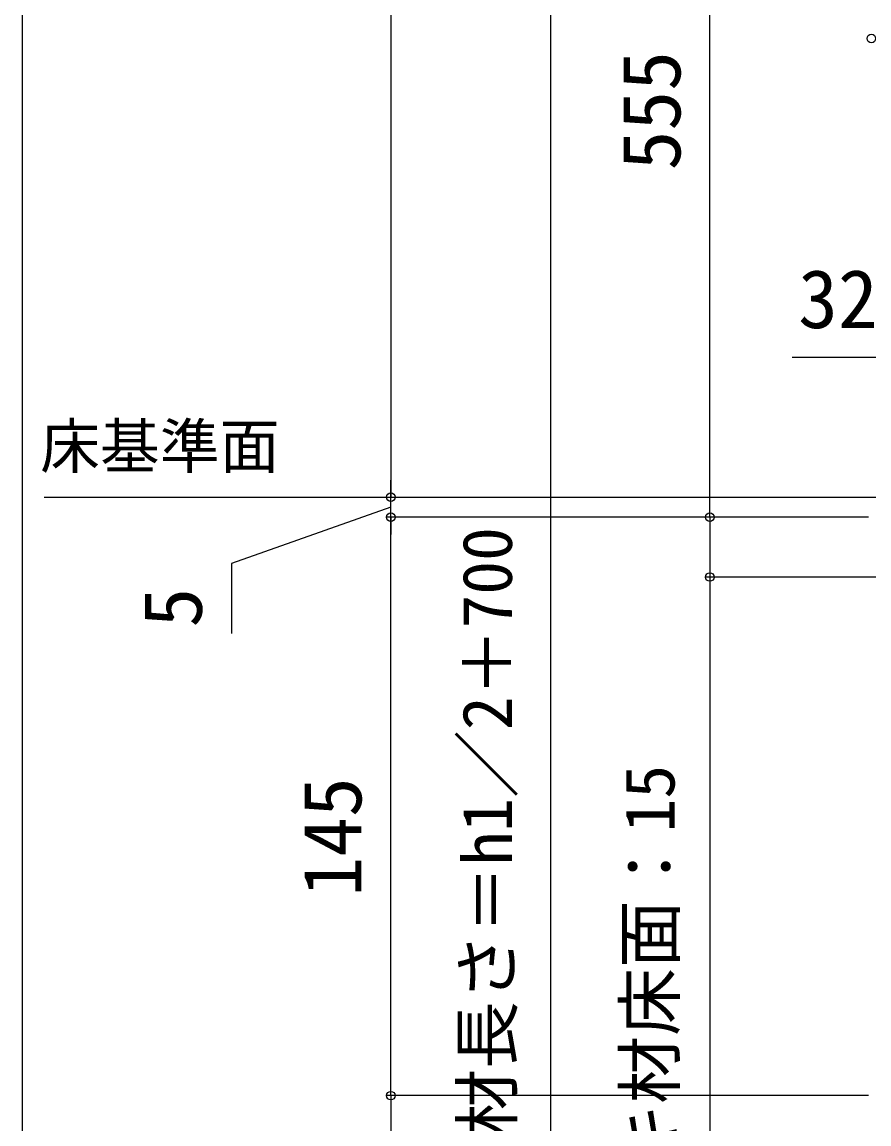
# Model space of a CAD drawing. Units: millimetres, scale not verified. Extents: x -875 to 875, y -1304 to 1297.
# Drawn here: x -875 to -662.6, y -1058 to -781.8 of the extents above; entities that cross this region are included whole.
import ezdxf
from ezdxf.enums import TextEntityAlignment as Align

# ---------------------------------------------------------------- set-up
doc = ezdxf.new("R2010")
doc.units = ezdxf.units.MM
doc.header["$LTSCALE"] = 8
for name, color, linetype in [('0-1_USER1', 3, 'Continuous'), ('0-4_YKK_12', 2, 'Continuous'), ('0-7_YKK_D', 6, 'Continuous'), ('0-8_YKK_ZWAK', 7, 'Continuous')]:
    doc.layers.add(name, color=color, linetype=linetype)
doc.styles.add('ＭＳ ゴシック', font='')
doc.styles.get('ＭＳ ゴシック').set_extended_font_data('MS Gothic')

msp = doc.modelspace()

# ---------------------------------------------------------------- linework, layer by layer
at = {"layer": '0-4_YKK_12'}
msp.add_line((-869.413, -900.931), (861.255, -900.931), dxfattribs=at)
at = {"layer": '0-7_YKK_D'}
for p, q in [((-782.5, -475.931), (-782.5, -900.931)), ((-742.5, -688.431), (-742.5, -1235.931)), ((-702.5, -905.931), (-702.5, -688.431)), ((-782.5, -900.931), (-782.5, -896.631)), ((-782.5, -905.931), (-782.5, -900.931)), ((-782.5, -905.931), (-782.5, -900.931)), ((-662.7, -905.931), (-783.5, -905.931)), ((-662.7, -905.931), (-783.5, -905.931)), ((-782.5, -1050.931), (-782.5, -905.931)), ((-782.5, -905.931), (-782.5, -910.231)), ((-662.7, -905.931), (-703.5, -905.931)), ((-662.7, -905.931), (-703.5, -905.931)), ((-584.633, -920.931), (-703.5, -920.931)), ((-662.7, -1050.931), (-783.5, -1050.931)), ((-662.7, -1050.931), (-783.5, -1050.931)), ((-782.5, -1050.931), (-782.5, -1240.931))]:
    msp.add_line(p, q, dxfattribs=at)
for points in [[(-592.5, -865.931), (-625, -865.931), (-681.891, -865.931)], [(-782.5, -903.431), (-822.5, -917.525), (-822.5, -935.116)], [(-702.5, -905.931), (-702.5, -920.931), (-702.5, -1105.481)]]:
    msp.add_lwpolyline(points, dxfattribs=at)
for centre in [(-662, -785.931), (-782.5, -900.931), (-782.5, -900.931), (-782.5, -905.931), (-782.5, -905.931), (-702.5, -905.931), (-702.5, -905.931), (-702.5, -920.931), (-782.5, -1050.931), (-782.5, -1050.931)]:
    msp.add_circle(centre, 1.075, dxfattribs=at)
at = {"layer": '0-8_YKK_ZWAK'}
msp.add_line((-875, 1245.8), (-875, -1304.2), dxfattribs=at)

# ---------------------------------------------------------------- texts
at = {"layer": '0-1_USER1', "style": 'ＭＳ ゴシック'}
msp.add_text('床基準面', height=11, dxfattribs=at).set_placement((-870.449, -896.927), align=Align.BOTTOM_LEFT)
at = {"layer": '0-7_YKK_D', "style": 'ＭＳ ゴシック'}
for s, height, p in [('555', 14.66, (-705.5, -818.999)), ('補強材長さ＝h1／2＋700', 12.46, (-748.398, -1095.235)), ('5', 14.66, (-825.5, -933.593)), ('デッキ材床面：15', 12.46, (-707.625, -1103.93)), ('145', 14.66, (-785.5, -1001.044))]:
    msp.add_text(s, height=height, rotation=90, dxfattribs=at).set_placement(p, align=Align.BOTTOM_LEFT)
msp.add_text('32.5', height=14.66, dxfattribs=at).set_placement((-680.368, -862.931), align=Align.BOTTOM_LEFT)

doc.saveas('drawing.dxf')
